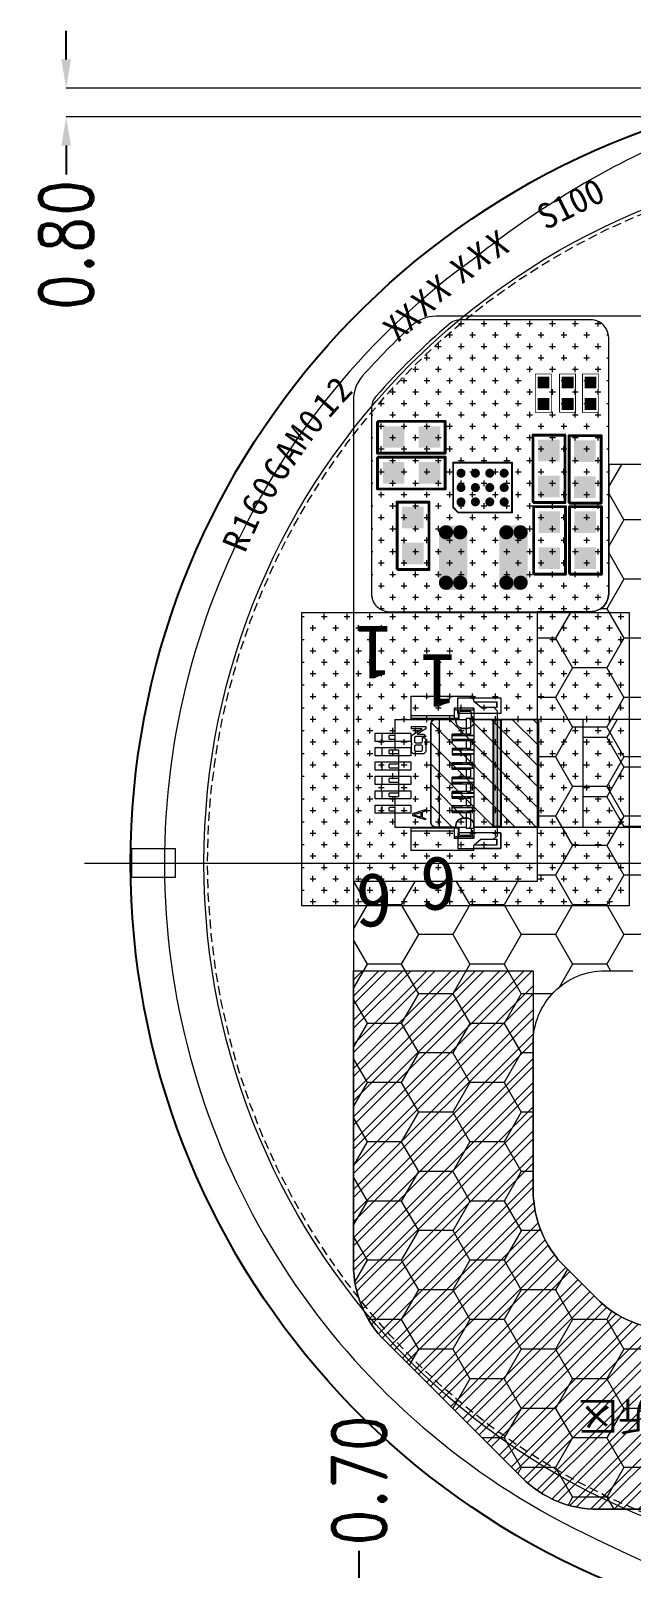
# Model space of a CAD drawing. Header units: millimetres. Extents: x 1134 to 2330, y -9 to 314.
# Drawn here: x 2236.55 to 2253.25, y 196.7 to 239.52 of the extents above; entities that cross this region are included whole.
import ezdxf
from ezdxf.lldxf.tags import DXFTag

# ---------------------------------------------------------------- set-up
doc = ezdxf.new("R2010")
doc.units = ezdxf.units.MM
doc.linetypes.add('HIDDEN', pattern=[0.375, 0.25, -0.125])
doc.layers.get('0').update_dxf_attribs({"lineweight": 5})
doc.layers.get('Defpoints').update_dxf_attribs({"lineweight": 5})
for name, color, linetype in [('COVER LENS', 6, 'Continuous'), ('EMI', 5, 'Continuous'), ('TOPLAYER', 1, 'Continuous'), ('TOPOVERLAY', 2, 'Continuous')]:
    doc.layers.add(name, color=color, linetype=linetype)
for name, color, linetype, lineweight in [('DIM', 3, 'Continuous', 5), ('FPC', 50, 'Continuous', 5), ('ITO', 2, 'Continuous', 5), ('MFPC', 50, 'Continuous', 5), ('TAPE', 90, 'Continuous', 5), ('TFPC', 50, 'Continuous', 5)]:
    doc.layers.add(name, color=color, linetype=linetype, lineweight=lineweight)
doc.styles.add('RD', font='ROMAND.shx', dxfattribs={"width": 0.8})
doc.styles.get("Standard").update_dxf_attribs({"font": 'txt', "bigfont": 'gbcbig.shx'})
doc.styles.add('汉字', font='')
doc.styles.get('汉字').set_extended_font_data('SimSun')
tags = doc.linetypes.add('CENTER', pattern=[0.6, 0.375, -0.075, 0.075, -0.075]).pattern_tags.tags
tags[10:11] = [DXFTag(74, 4), DXFTag(75, 0), DXFTag(340, '0'), DXFTag(46, 1.0), DXFTag(50, 0.0), DXFTag(44, 0.0), DXFTag(45, 0.0)]
tags[8:9] = [DXFTag(74, 4), DXFTag(75, 0), DXFTag(340, '0'), DXFTag(46, 1.0), DXFTag(50, 0.0), DXFTag(44, 0.0), DXFTag(45, 0.0)]
tags[6:7] = [DXFTag(74, 4), DXFTag(75, 0), DXFTag(340, '0'), DXFTag(46, 1.0), DXFTag(50, 0.0), DXFTag(44, 0.0), DXFTag(45, 0.0)]
tags[4:5] = [DXFTag(74, 4), DXFTag(75, 0), DXFTag(340, '0'), DXFTag(46, 1.0), DXFTag(50, 0.0), DXFTag(44, 0.0), DXFTag(45, 0.0)]
doc.dimstyles.new('DIM', dxfattribs={"dimtxt": 1.5, "dimasz": 0.8, "dimexe": 0, "dimexo": 0.5, "dimgap": 0.11, "dimtad": 0, "dimzin": 1, "dimdsep": 46, "dimtxsty": 'RD', "dimcen": 0, "dimclrd": 256, "dimclre": 256, "dimclrt": 256, "dimadec": 0, "dimazin": 0, "dimtm": 1e-09, "dimtfac": 1, "dimtofl": 0, "dimtmove": 0, "dimatfit": 3, "dimfxl": 1, "dimlwe": -1, "dimarcsym": 0})

# ---------------------------------------------------------------- blocks, each defined once
blk = doc.blocks.new('R154GSM-001-PNL-V01-C')
at = {"layer": 'ITO', "lineweight": 5}
blk.add_lwpolyline([(457.738, 245.832, 0.061335), (462.951, 242.644, 0.106989), (466.259, 241.928), (473.397, 241.928, 0.106989), (476.706, 242.644, 0.061335), (481.919, 245.832, 0.568636), (478.891, 281.385, 0.02781), (474.722, 283.18, 0.063513), (472.665, 283.468), (466.992, 283.468, 0.063513), (464.934, 283.18, 0.02781), (460.765, 281.385, 0.568636)], format="xyb", close=True, dxfattribs=at)
at = {"layer": 'ITO', "color": 1, "linetype": 'CENTER', "lineweight": 0, "ltscale": 3}
blk.add_lwpolyline([(492.815, 262.708), (446.841, 262.708)], dxfattribs=at)
at = {"layer": 'ITO', "color": 1, "linetype": 'HIDDEN', "lineweight": 5}
blk.add_circle((469.828, 262.708), 19.56, dxfattribs=at)
blk = doc.blocks.new('R197NRK-001-POL-V01-C')
at = {"layer": 'DIM', "lineweight": 5}
blk.add_blockref('R154GSM-001-PNL-V01-C', (376.605, -0.917), dxfattribs=at)
blk = doc.blocks.new('R160GAM-012-S100-CVL-V02-C')
at = {"color": 7, "lineweight": 5}
blk.add_lwpolyline([(1934.887, 238.795), (1936.087, 238.795), (1936.087, 237.995), (1934.887, 237.995)], close=True, dxfattribs=at)
at = {"layer": 'COVER LENS'}
blk.add_lwpolyline([(1954.049, 216.839, -0.890724), (1954.049, 259.95), (1959.049, 259.95, -0.890724), (1959.049, 216.839)], format="xyb", close=True, dxfattribs=at)
at = {"layer": 'COVER LENS', "color": 1, "lineweight": 5}
blk.add_circle((1956.549, 238.395), 19.66, dxfattribs=at)
at = {"color": 7, "char_height": 0.70607, "attachment_point": 1}
for s, insert, width, rotation in [('{\\fSimSun|b0|i0|c134|p2;S100   V2}', (1946.074, 256.644), 6.61807, 26.4497), ('{\\fSimSun|b0|i0|c134|p2;X}', (1944.152, 255.505), 1.31276, 29.6053), ('{\\fSimSun|b0|i0|c134|p2;X}', (1944.668, 255.824), 1.31276, 29.6053), ('{\\fSimSun|b0|i0|c134|p2;X}', (1943.674, 255.102), 1.31276, 31.9737), ('{\\fSimSun|b0|i0|c134|p2;X}', (1943.023, 254.559), 1.31276, 34.3421), ('{\\fSimSun|b0|i0|c134|p2;X}', (1942.585, 254.137), 1.31276, 36.7105), ('{\\fSimSun|b0|i0|c134|p2;X}', (1942.166, 253.725), 1.31276, 39.0789), ('{\\fSimSun|b0|i0|c134|p2;X}', (1941.802, 253.384), 1.31276, 43.8158), ('{\\fSimSun|b0|i0|c134|p2;2}', (1940.228, 251.668), 1.31276, 46.1842), ('{\\fSimSun|b0|i0|c134|p2;1}', (1939.843, 251.225), 1.31276, 48.5526), ('{\\fSimSun|b0|i0|c134|p2;0}', (1939.435, 250.729), 1.31276, 51.4211), ('{\\fSimSun|b0|i0|c134|p2;M}', (1939.105, 250.273), 1.31276, 53.7895), ('{\\fSimSun|b0|i0|c134|p2;G}', (1938.483, 249.339), 1.31276, 58.5263), ('{\\fSimSun|b0|i0|c134|p2;A}', (1938.804, 249.825), 1.31276, 56.1579), ('{\\fSimSun|b0|i0|c134|p2;0}', (1938.158, 248.81), 1.31276, 60.8947), ('{\\fSimSun|b0|i0|c134|p2;6}', (1937.879, 248.305), 1.31276, 63.2632), ('{\\fSimSun|b0|i0|c134|p2;1}', (1937.616, 247.794), 1.31276, 65.6316), ('{\\fSimSun|b0|i0|c134|p2;R}', (1937.377, 247.272), 1.31276, 68)]:
    blk.add_mtext(s, dxfattribs=dict(at, insert=insert, width=width, rotation=rotation))
blk = doc.blocks.new('*D242')
at = {"layer": 'Defpoints', "color": 0, "lineweight": 5, "transparency": 16777216}
for p in [(2245.681, 195.579), (2259.403, 195.579), (2259.403, 194.879)]:
    blk.add_point(p, dxfattribs=at)
at = {"layer": 'DIM', "lineweight": -2, "transparency": 16777216}
for p, q in [((2245.681, 196.379), (2245.681, 197.179)), ((2245.681, 194.079), (2245.681, 193.279))]:
    blk.add_line(p, q, dxfattribs=at)
at = {"layer": 'DIM', "transparency": 16777216}
for p, q in [((2258.903, 195.579), (2245.681, 195.579)), ((2258.903, 194.879), (2245.681, 194.879))]:
    blk.add_line(p, q, dxfattribs=at)
at = {"layer": 'DIM', "lineweight": 5, "transparency": 16777216}
for points in [[(2245.547, 196.379), (2245.814, 196.379), (2245.681, 195.579)], [(2245.547, 194.079), (2245.814, 194.079), (2245.681, 194.879)]]:
    blk.add_solid(points, dxfattribs=at)
at = {"layer": 'DIM', "lineweight": 5, "transparency": 16777216, "insert": (2245.681, 199.146), "char_height": 1.5, "attachment_point": 5, "rotation": 90, "style": 'RD'}
blk.add_mtext('0.70', dxfattribs=at)
blk = doc.blocks.new('*D243')
at = {"layer": 'Defpoints', "color": 0, "lineweight": 5, "transparency": 16777216}
for p in [(2257.8, 237.919), (2237.531, 237.119), (2257.8, 237.119)]:
    blk.add_point(p, dxfattribs=at)
at = {"layer": 'DIM', "lineweight": -2, "transparency": 16777216}
for p, q in [((2237.531, 238.719), (2237.531, 239.519)), ((2237.531, 236.319), (2237.531, 235.519))]:
    blk.add_line(p, q, dxfattribs=at)
at = {"layer": 'DIM', "transparency": 16777216}
for p, q in [((2257.3, 237.919), (2237.531, 237.919)), ((2257.3, 237.119), (2237.531, 237.119))]:
    blk.add_line(p, q, dxfattribs=at)
at = {"layer": 'DIM', "lineweight": 5, "transparency": 16777216}
for points in [[(2237.398, 238.719), (2237.665, 238.719), (2237.531, 237.919)], [(2237.398, 236.319), (2237.665, 236.319), (2237.531, 237.119)]]:
    blk.add_solid(points, dxfattribs=at)
at = {"layer": 'DIM', "lineweight": 5, "transparency": 16777216, "insert": (2237.531, 233.552), "char_height": 1.5, "attachment_point": 5, "rotation": 90, "style": 'RD'}
blk.add_mtext('0.80', dxfattribs=at)
blk = doc.blocks.new('A$C45091238')
at = {"color": 4}
for points in [[(0.44, -1.2), (0, -1.2), (0, 0), (0.44, 0)], [(3.76, -1.2), (4.2, -1.2), (4.2, 0), (3.76, 0)], [(1.215, -3.5), (0.985, -3.5), (0.985, -2.5), (1.215, -2.5)], [(1.615, -3.5), (1.385, -3.5), (1.385, -2.5), (1.615, -2.5)], [(2.015, -3.5), (1.785, -3.5), (1.785, -2.5), (2.015, -2.5)], [(2.415, -3.5), (2.185, -3.5), (2.185, -2.5), (2.415, -2.5)], [(2.815, -3.5), (2.585, -3.5), (2.585, -2.5), (2.815, -2.5)], [(3.215, -3.5), (2.985, -3.5), (2.985, -2.5), (3.215, -2.5)]]:
    blk.add_lwpolyline(points, close=True, dxfattribs=at)
blk = doc.blocks.new('A$C0124305E')
at = {"layer": 'FPC', "color": 32}
for p, q in [((-2.1, -0.65), (-2.1, 0.1)), ((-2.1, 0.1), (-1.66, 0.1)), ((-1.99, -0.626), (-1.99, 0)), ((-1.84, 0), (-1.99, 0)), ((-1.84, -0.1), (-1.74, 0)), ((-1.84, -0.45), (-1.84, 0)), ((-1.74, 0), (1.74, 0)), ((-1.66, 0.1), (-1.66, 0)), ((1.66, 0), (1.66, 0.1)), ((1.66, 0.1), (2.1, 0.1)), ((1.74, 0), (1.84, -0.1)), ((1.99, 0), (1.84, 0)), ((1.84, -0.45), (1.84, 0)), ((1.99, -0.626), (1.99, 0)), ((2.1, 0.1), (2.1, -0.65)), ((-1.84, -0.01), (-1.99, -0.01)), ((1.99, -0.01), (1.84, -0.01)), ((-2.15, -2.4), (-2.15, -0.65)), ((-2.01, -0.65), (-2.15, -0.65)), ((-2.01, -0.65), (-1.84, -0.45)), ((-1.81, -0.65), (-1.81, -1.2)), ((-1.76, -0.68), (-1.81, -0.65)), ((-1.81, -0.65), (1.81, -0.65)), ((-1.76, -0.68), (-1.76, -1.162)), ((-1.722, -0.74), (-1.76, -0.74)), ((-1.73, -1.017), (-1.73, -0.767)), ((-1.53, -0.717), (-1.68, -0.717)), ((-1.53, -0.861), (-1.53, -0.65)), ((-1.5, -0.759), (-1.53, -0.759)), ((-1.5, -0.753), (-1.487, -0.74)), ((-1.5, -0.759), (-1.5, -0.753)), ((-1.487, -0.74), (-1.09, -0.74)), ((-1.09, -0.74), (-1.09, -0.82)), ((-1.05, -0.82), (-1.09, -0.82)), ((-1.09, -0.835), (-1.09, -1.25)), ((-1.06, -0.82), (-1.06, -0.65)), ((-1.05, -1.25), (-1.05, -0.65)), ((-0.95, -1.25), (-0.95, -0.65)), ((-0.91, -0.82), (-0.95, -0.82)), ((-0.94, -0.82), (-0.94, -0.65)), ((-0.91, -0.82), (-0.91, -0.74)), ((-0.91, -0.74), (-0.69, -0.74)), ((-0.91, -1.25), (-0.91, -0.835)), ((-0.69, -0.74), (-0.69, -0.82)), ((-0.65, -0.82), (-0.69, -0.82)), ((-0.69, -0.835), (-0.69, -1.25)), ((-0.66, -0.82), (-0.66, -0.65)), ((-0.65, -1.25), (-0.65, -0.65)), ((-0.55, -1.25), (-0.55, -0.65)), ((-0.55, -0.82), (-0.51, -0.82)), ((-0.54, -0.82), (-0.54, -0.65)), ((-0.51, -0.82), (-0.51, -0.74)), ((-0.51, -0.74), (-0.29, -0.74)), ((-0.51, -1.25), (-0.51, -0.835)), ((-0.29, -0.74), (-0.29, -0.82)), ((-0.25, -0.82), (-0.29, -0.82)), ((-0.29, -0.835), (-0.29, -1.25)), ((-0.26, -0.82), (-0.26, -0.65)), ((-0.25, -1.25), (-0.25, -0.65)), ((-0.15, -1.25), (-0.15, -0.65)), ((-0.15, -0.82), (-0.11, -0.82)), ((-0.14, -0.82), (-0.14, -0.65)), ((-0.11, -0.82), (-0.11, -0.74)), ((-0.11, -0.74), (0.11, -0.74)), ((-0.11, -1.25), (-0.11, -0.835)), ((0.11, -0.74), (0.11, -0.82)), ((0.15, -0.82), (0.11, -0.82)), ((0.11, -0.835), (0.11, -1.25)), ((0.14, -0.82), (0.14, -0.65)), ((0.15, -1.25), (0.15, -0.65)), ((0.25, -1.25), (0.25, -0.65)), ((0.25, -0.82), (0.29, -0.82)), ((0.26, -0.82), (0.26, -0.65)), ((0.29, -0.82), (0.29, -0.74)), ((0.29, -0.74), (0.51, -0.74)), ((0.29, -1.25), (0.29, -0.835)), ((0.51, -0.74), (0.51, -0.82)), ((0.55, -0.82), (0.51, -0.82)), ((0.51, -0.835), (0.51, -1.25)), ((0.54, -0.82), (0.54, -0.65)), ((0.55, -1.25), (0.55, -0.65)), ((0.65, -1.25), (0.65, -0.65)), ((0.65, -0.82), (0.69, -0.82)), ((0.66, -0.82), (0.66, -0.65)), ((0.69, -0.82), (0.69, -0.74)), ((0.69, -0.74), (0.91, -0.74)), ((0.69, -1.25), (0.69, -0.835)), ((0.91, -0.74), (0.91, -0.82)), ((0.95, -0.82), (0.91, -0.82)), ((0.91, -0.835), (0.91, -1.25)), ((0.94, -0.82), (0.94, -0.65)), ((0.95, -1.25), (0.95, -0.65)), ((1.05, -1.25), (1.05, -0.65)), ((1.09, -0.82), (1.05, -0.82)), ((1.06, -0.82), (1.06, -0.65)), ((1.09, -0.74), (1.487, -0.74)), ((1.09, -0.82), (1.09, -0.74)), ((1.09, -1.25), (1.09, -0.835)), ((1.487, -0.74), (1.5, -0.753)), ((1.5, -0.753), (1.5, -0.759)), ((1.53, -0.759), (1.5, -0.759)), ((1.53, -0.861), (1.53, -0.65)), ((1.68, -0.717), (1.53, -0.717)), ((1.722, -0.74), (1.76, -0.74)), ((1.73, -0.767), (1.73, -1.017)), ((1.76, -0.68), (1.81, -0.65)), ((1.76, -1.162), (1.76, -0.68)), ((1.81, -1.2), (1.81, -0.65)), ((1.84, -0.45), (2.01, -0.65)), ((2.15, -0.65), (2.01, -0.65)), ((2.15, -0.65), (2.15, -2.4)), ((-1.76, -1.162), (-1.81, -1.2)), ((-1.81, -1.2), (-1.6, -1.2)), ((-1.76, -1.087), (-1.53, -1.087)), ((-1.68, -1.067), (-1.5, -1.067)), ((-1.53, -1.182), (-1.6, -1.2)), ((-1.6, -1.2), (-1.6, -2.4)), ((-1.53, -0.861), (-1.09, -0.861)), ((-1.53, -2.4), (-1.53, -1.067)), ((-1.5, -1.22), (-1.53, -1.22)), ((-1.5, -2.85), (-1.5, -0.869)), ((-1.05, -0.967), (-1.09, -1.007)), ((-1.06, -1.22), (-1.09, -1.22)), ((-0.91, -1.25), (-1.09, -1.25)), ((-1.06, -1.25), (-1.06, -0.977)), ((-0.95, -0.967), (-0.91, -1.007)), ((-0.94, -1.25), (-0.94, -0.977)), ((-0.91, -1.22), (-0.94, -1.22)), ((-0.91, -0.861), (-0.69, -0.861)), ((-0.65, -0.967), (-0.69, -1.007)), ((-0.66, -1.22), (-0.69, -1.22)), ((-0.69, -1.25), (-0.51, -1.25)), ((-0.66, -1.25), (-0.66, -0.977)), ((-0.55, -0.967), (-0.51, -1.007)), ((-0.54, -1.25), (-0.54, -0.977)), ((-0.51, -1.22), (-0.54, -1.22)), ((-0.51, -0.861), (-0.29, -0.861)), ((-0.25, -0.967), (-0.29, -1.007)), ((-0.26, -1.22), (-0.29, -1.22)), ((-0.11, -1.25), (-0.29, -1.25)), ((-0.26, -1.25), (-0.26, -0.977)), ((-0.15, -0.967), (-0.11, -1.007)), ((-0.14, -1.25), (-0.14, -0.977)), ((-0.11, -1.22), (-0.14, -1.22)), ((-0.11, -0.861), (0.11, -0.861)), ((0.15, -0.967), (0.11, -1.007)), ((0.14, -1.22), (0.11, -1.22)), ((0.29, -1.25), (0.11, -1.25)), ((0.14, -1.25), (0.14, -0.977)), ((0.25, -0.967), (0.29, -1.007)), ((0.26, -1.25), (0.26, -0.977)), ((0.29, -1.22), (0.26, -1.22)), ((0.29, -0.861), (0.51, -0.861)), ((0.55, -0.967), (0.51, -1.007)), ((0.54, -1.22), (0.51, -1.22)), ((0.69, -1.25), (0.51, -1.25)), ((0.54, -1.25), (0.54, -0.977)), ((0.65, -0.967), (0.69, -1.007)), ((0.66, -1.25), (0.66, -0.977)), ((0.69, -1.22), (0.66, -1.22)), ((0.69, -0.861), (0.91, -0.861)), ((0.95, -0.967), (0.91, -1.007)), ((0.94, -1.22), (0.91, -1.22)), ((1.09, -1.25), (0.91, -1.25)), ((0.94, -1.25), (0.94, -0.977)), ((1.05, -0.967), (1.09, -1.007)), ((1.06, -1.25), (1.06, -0.977)), ((1.09, -1.22), (1.06, -1.22)), ((1.09, -0.861), (1.53, -0.861)), ((1.5, -2.85), (1.5, -0.869)), ((1.5, -1.067), (1.68, -1.067)), ((1.53, -1.22), (1.5, -1.22)), ((1.53, -1.067), (1.53, -2.4)), ((1.53, -1.087), (1.76, -1.087)), ((1.6, -1.2), (1.53, -1.182)), ((1.6, -1.2), (1.81, -1.2)), ((1.6, -2.4), (1.6, -1.2)), ((1.81, -1.2), (1.76, -1.162)), ((-1.5, -1.62), (-1.53, -1.62)), ((1.5, -1.609), (-1.5, -1.609)), ((1.5, -1.62), (1.53, -1.62)), ((-1.53, -1.87), (-1.5, -1.87)), ((-1.53, -2), (-1.5, -2)), ((-1.3, -2.382), (-1.3, -1.99)), ((-1.3, -1.99), (-1.238, -1.99)), ((-1.238, -1.99), (-1.087, -2.225)), ((-1.238, -2.091), (-1.238, -2.382)), ((-1.087, -2.331), (-1.238, -2.091)), ((-1.087, -2.046), (-1.037, -1.99)), ((-1.087, -2.225), (-1.087, -2.046)), ((-1.037, -1.99), (-1.02, -1.99)), ((-1.02, -1.99), (-1.02, -2.264)), ((-0.992, -2.035), (-0.936, -1.99)), ((-0.992, -2.08), (-0.992, -2.035)), ((-0.88, -2.08), (-0.992, -2.08)), ((-0.936, -1.99), (-0.835, -1.99)), ((-0.852, -2.108), (-0.88, -2.08)), ((-0.852, -2.264), (-0.852, -2.108)), ((-0.835, -1.99), (-0.819, -2.013)), ((-0.819, -2.013), (-0.796, -1.99)), ((-0.796, -1.99), (-0.601, -1.99)), ((-0.752, -2.08), (-0.78, -2.108)), ((-0.78, -2.108), (-0.78, -2.264)), ((-0.645, -2.08), (-0.752, -2.08)), ((-0.612, -2.108), (-0.645, -2.08)), ((-0.612, -2.264), (-0.612, -2.108)), ((-0.601, -1.99), (-0.545, -2.046)), ((-0.545, -2.046), (-0.545, -2.331)), ((1.008, -2), (1.052, -2)), ((1.125, -2.35), (1.008, -2)), ((1.052, -2), (1.081, -2.089)), ((1.081, -2.089), (1.227, -2.089)), ((1.22, -2.119), (1.089, -2.119)), ((1.089, -2.119), (1.154, -2.32)), ((1.154, -2.32), (1.22, -2.119)), ((1.3, -2), (1.183, -2.35)), ((1.227, -2.089), (1.256, -2)), ((1.256, -2), (1.3, -2)), ((1.5, -1.87), (1.53, -1.87)), ((1.5, -2), (1.53, -2)), ((-2.15, -2.4), (-1.5, -2.4)), ((-1.5, -2.25), (-1.53, -2.25)), ((-1.238, -2.382), (-1.3, -2.382)), ((-1.037, -2.387), (-1.087, -2.331)), ((-0.835, -2.387), (-1.037, -2.387)), ((-1.02, -2.264), (-0.992, -2.298)), ((-0.992, -2.298), (-0.88, -2.298)), ((-0.88, -2.298), (-0.852, -2.264)), ((-0.819, -2.365), (-0.835, -2.387)), ((-0.796, -2.387), (-0.819, -2.365)), ((-0.601, -2.387), (-0.796, -2.387)), ((-0.78, -2.264), (-0.752, -2.298)), ((-0.752, -2.298), (-0.645, -2.298)), ((-0.645, -2.298), (-0.612, -2.264)), ((-0.545, -2.331), (-0.601, -2.387)), ((1.183, -2.35), (1.125, -2.35)), ((1.53, -2.25), (1.5, -2.25)), ((1.5, -2.4), (2.15, -2.4)), ((-1.5, -2.85), (-0.65, -2.85)), ((-1.115, -3.2), (-1.115, -2.85)), ((-1.05, -2.85), (-1.05, -3.009)), ((-0.95, -3.009), (-0.95, -2.85)), ((-0.885, -2.85), (-0.885, -3.2)), ((-0.715, -3.2), (-0.715, -2.85)), ((-0.65, -2.75), (0.65, -2.75)), ((-0.65, -3.009), (-0.65, -2.75)), ((-0.55, -3.009), (-0.55, -2.75)), ((-0.485, -2.75), (-0.485, -3.2)), ((-0.315, -3.2), (-0.315, -2.75)), ((-0.25, -2.75), (-0.25, -3.009)), ((-0.15, -3.009), (-0.15, -2.75)), ((-0.085, -2.75), (-0.085, -3.2)), ((0.085, -3.2), (0.085, -2.75)), ((0.15, -2.75), (0.15, -3.009)), ((0.25, -3.009), (0.25, -2.75)), ((0.315, -2.75), (0.315, -3.2)), ((0.485, -3.2), (0.485, -2.75)), ((0.55, -2.75), (0.55, -3.009)), ((0.65, -3.009), (0.65, -2.75)), ((0.65, -2.85), (1.5, -2.85)), ((0.715, -2.85), (0.715, -3.2)), ((0.885, -3.2), (0.885, -2.85)), ((0.95, -2.85), (0.95, -3.009)), ((1.05, -3.009), (1.05, -2.85)), ((1.115, -2.85), (1.115, -3.2)), ((-0.885, -3.2), (-1.115, -3.2)), ((-0.95, -3.009), (-1.05, -3.009)), ((-0.485, -3.2), (-0.715, -3.2)), ((-0.55, -3.009), (-0.65, -3.009)), ((-0.085, -3.2), (-0.315, -3.2)), ((-0.15, -3.009), (-0.25, -3.009)), ((0.315, -3.2), (0.085, -3.2)), ((0.25, -3.009), (0.15, -3.009)), ((0.715, -3.2), (0.485, -3.2)), ((0.65, -3.009), (0.55, -3.009)), ((1.115, -3.2), (0.885, -3.2)), ((1.05, -3.009), (0.95, -3.009))]:
    blk.add_line(p, q, dxfattribs=at)
for centre, start, end in [((-1.68, -0.767), 90, 180), ((1.68, -0.767), 0, 90), ((-1.68, -1.017), 180, 270), ((1.68, -1.017), 270, 0)]:
    blk.add_arc(centre, 0.05, start, end, dxfattribs=at)
for points, knots in [([(-1.067, -0.82), (-1.069, -0.821), (-1.072, -0.824), (-1.077, -0.828), (-1.083, -0.832), (-1.088, -0.834), (-1.09, -0.835)], [0, 0, 0, 0, 0.218515, 0.461257, 0.723221, 1, 1, 1, 1]), ([(-0.91, -0.835), (-0.912, -0.834), (-0.917, -0.832), (-0.923, -0.828), (-0.928, -0.824), (-0.931, -0.821), (-0.933, -0.82)], [0, 0, 0, 0, 0.276781, 0.538746, 0.781486, 1, 1, 1, 1]), ([(-0.667, -0.82), (-0.669, -0.821), (-0.672, -0.824), (-0.677, -0.828), (-0.683, -0.832), (-0.688, -0.834), (-0.69, -0.835)], [0, 0, 0, 0, 0.218515, 0.461257, 0.723221, 1, 1, 1, 1]), ([(-0.533, -0.82), (-0.531, -0.821), (-0.528, -0.824), (-0.523, -0.828), (-0.517, -0.832), (-0.512, -0.834), (-0.51, -0.835)], [0, 0, 0, 0, 0.218518, 0.461242, 0.723201, 1, 1, 1, 1]), ([(-0.267, -0.82), (-0.269, -0.821), (-0.272, -0.824), (-0.277, -0.828), (-0.283, -0.832), (-0.288, -0.834), (-0.29, -0.835)], [0, 0, 0, 0, 0.218515, 0.461257, 0.723221, 1, 1, 1, 1]), ([(-0.133, -0.82), (-0.131, -0.821), (-0.128, -0.824), (-0.123, -0.828), (-0.117, -0.832), (-0.112, -0.834), (-0.11, -0.835)], [0, 0, 0, 0, 0.218518, 0.461242, 0.723201, 1, 1, 1, 1]), ([(0.133, -0.82), (0.131, -0.821), (0.128, -0.824), (0.123, -0.828), (0.117, -0.832), (0.112, -0.834), (0.11, -0.835)], [0, 0, 0, 0, 0.218515, 0.461257, 0.723221, 1, 1, 1, 1]), ([(0.267, -0.82), (0.269, -0.821), (0.272, -0.824), (0.277, -0.828), (0.283, -0.832), (0.288, -0.834), (0.29, -0.835)], [0, 0, 0, 0, 0.218518, 0.461242, 0.723201, 1, 1, 1, 1]), ([(0.533, -0.82), (0.531, -0.821), (0.528, -0.824), (0.523, -0.828), (0.517, -0.832), (0.512, -0.834), (0.51, -0.835)], [0, 0, 0, 0, 0.218515, 0.461257, 0.723221, 1, 1, 1, 1]), ([(0.667, -0.82), (0.669, -0.821), (0.672, -0.824), (0.677, -0.828), (0.683, -0.832), (0.688, -0.834), (0.69, -0.835)], [0, 0, 0, 0, 0.218518, 0.461242, 0.723201, 1, 1, 1, 1]), ([(0.933, -0.82), (0.931, -0.821), (0.928, -0.824), (0.923, -0.828), (0.917, -0.832), (0.912, -0.834), (0.91, -0.835)], [0, 0, 0, 0, 0.218515, 0.461257, 0.723221, 1, 1, 1, 1]), ([(1.09, -0.835), (1.088, -0.834), (1.083, -0.832), (1.077, -0.828), (1.072, -0.824), (1.069, -0.821), (1.067, -0.82)], [0, 0, 0, 0, 0.276781, 0.538746, 0.781486, 1, 1, 1, 1])]:
    blk.add_open_spline(points, degree=3, knots=knots, dxfattribs=at)
at = {"layer": 'FPC', "color": 0}
blk.add_blockref('A$C45091238', (-2.1, 0.1), dxfattribs=at)

msp = doc.modelspace()

# ---------------------------------------------------------------- hatches: boundary and pattern name
h = msp.add_hatch()
h.set_pattern_fill('ANSI31', color=4, scale=0.13, angle=1530, style=0)
h.set_pattern_definition([(135, (4222.41213, 561.7228), (-0.29185832, -0.29185832), [])])
edge = h.paths.add_edge_path()
edge.add_line((2250.675, 220.339), (2250.675, 217.339))
edge.add_line((2250.675, 217.339), (2248.875, 217.339))
edge.add_line((2248.875, 217.339), (2248.875, 217.389))
edge.add_arc((2248.675, 217.389), 0.2, 360, 450)
edge.add_line((2248.675, 217.589), (2248.575, 217.589))
edge.add_arc((2248.575, 217.389), 0.2, 90, 180)
edge.add_line((2248.375, 217.389), (2248.375, 217.339))
edge.add_line((2248.375, 217.339), (2247.825, 217.339))
edge.add_arc((2247.825, 217.489), 0.15, 180, 270, ccw=False)
edge.add_line((2247.675, 217.489), (2247.675, 220.189))
edge.add_arc((2247.825, 220.189), 0.15, 90, 180, ccw=False)
edge.add_line((2247.825, 220.339), (2248.375, 220.339))
edge.add_line((2248.375, 220.339), (2248.375, 220.289))
edge.add_arc((2248.575, 220.289), 0.2, 180, 270)
edge.add_line((2248.575, 220.089), (2248.675, 220.089))
edge.add_arc((2248.675, 220.289), 0.2, 270, 360)
edge.add_line((2248.875, 220.289), (2248.875, 220.339))
edge.add_line((2248.875, 220.339), (2250.675, 220.339))
at = {"lineweight": -3}
msp.add_hatch(color=7, dxfattribs=at).paths.add_polyline_path([(2249.625, 217.343), (2249.425, 217.343), (2249.425, 220.339), (2249.625, 220.339)])
at = {"lineweight": 5}
h = msp.add_hatch(dxfattribs=at)
h.set_pattern_fill('ANSI32', color=251, scale=0.05, angle=720)
h.set_pattern_definition([(45, (3775.61753, 475.83756), (-0.3367596, 0.3367596), []), (45, (3775.84204, 475.83756), (-0.3367596, 0.3367596), [])])
edge = h.paths.add_edge_path()
edge.add_arc((2255.427, 206.339), 3, 270, 315)
edge.add_line((2257.549, 204.217), (2259.277, 205.946))
edge.add_arc((2257.156, 208.068), 3, 315, 360)
edge.add_line((2260.156, 208.068), (2260.156, 209.335))
edge.add_arc((2263.156, 209.335), 3, 90, 180, ccw=False)
edge.add_line((2263.156, 212.335), (2269.406, 212.335))
edge.add_line((2269.406, 212.335), (2269.406, 207.335))
edge.add_line((2269.406, 207.335), (2266.156, 207.335))
edge.add_arc((2266.156, 205.335), 2, 90, 180)
edge.add_line((2264.156, 205.335), (2264.156, 204.997))
edge.add_arc((2261.156, 204.997), 3, -45, 0, ccw=False)
edge.add_line((2263.277, 202.875), (2259.62, 199.217))
edge.add_arc((2257.498, 201.339), 3, 270, 315, ccw=False)
edge.add_line((2257.498, 198.339), (2252.335, 198.339))
edge.add_arc((2252.335, 201.339), 3, 225, 270, ccw=False)
edge.add_line((2250.214, 199.217), (2246.404, 203.027))
edge.add_arc((2248.525, 205.149), 3, 180, 225, ccw=False)
edge.add_line((2245.525, 205.149), (2245.525, 213.339))
edge.add_line((2245.525, 213.339), (2250.525, 213.339))
edge.add_line((2250.525, 213.339), (2250.525, 207.22))
edge.add_arc((2253.525, 207.22), 3, 180, 225)
edge.add_line((2251.404, 205.098), (2252.285, 204.217))
edge.add_arc((2254.406, 206.339), 3, 225, 270)
edge.add_line((2254.406, 203.339), (2255.427, 203.339))
at = {"layer": 'EMI', "lineweight": 5}
h = msp.add_hatch(dxfattribs=at)
h.set_pattern_fill('HONEY', color=5, scale=0.3, angle=180)
h.set_pattern_definition([(180, (3775.6175, 475.8376), (-1.42875, -0.824889), [0.9525, -1.905]), (300, (3775.6175, 475.8376), (1.42874983, -0.8248893), [0.9525, -1.905]), (240, (3775.6175, 475.8376), (-1.7e-07, -1.6497783), [-1.905, 0.9525])])
h.paths.add_polyline_path([(2263.156, 212.335, 0.414214), (2260.156, 209.335), (2260.156, 208.068, -0.198912), (2259.277, 205.946), (2257.549, 204.217, -0.198912), (2255.427, 203.339), (2254.406, 203.339, -0.198912), (2252.285, 204.217), (2251.404, 205.098, -0.198912), (2250.525, 207.22), (2250.525, 211.339, -0.414214), (2252.525, 213.339), (2253.298, 213.339, 0.414214), (2254.298, 214.339), (2254.298, 218.44, -0.414214), (2255.298, 219.44), (2258.627, 219.44), (2258.627, 222.734), (2267.859, 222.734), (2267.859, 219.44), (2279.997, 219.44, 0.478044), (2280.974, 220.652, 0.090797), (2278.152, 227.44), (2277.025, 227.44), (2277.025, 223.839, -0.414214), (2276.525, 223.339), (2270.825, 223.339, -0.414214), (2270.325, 223.839), (2270.325, 227.44), (2252.625, 227.44), (2252.625, 223.839, -0.414214), (2252.125, 223.339), (2250.636, 223.339), (2250.636, 215.827), (2245.525, 215.827), (2245.525, 205.149, 0.198912), (2246.404, 203.027), (2250.214, 199.217, 0.198912), (2252.335, 198.339), (2257.498, 198.339, 0.198912), (2259.62, 199.217), (2263.277, 202.875, 0.198912), (2264.156, 204.997), (2264.156, 205.335, -0.414214), (2266.156, 207.335), (2269.406, 207.335), (2269.406, 212.335)])
h = msp.add_hatch(dxfattribs=at)
h.set_pattern_fill('HONEY', color=5, scale=0.3, angle=180)
h.set_pattern_definition([(180, (3775.6175, 389.7576), (-1.42875, -0.824889), [0.9525, -1.905]), (300, (3775.6175, 389.7576), (1.42874983, -0.8248893), [0.9525, -1.905]), (240, (3775.6175, 389.7576), (-1.7e-07, -1.6497783), [-1.905, 0.9525])])
h.paths.add_polyline_path([(2258.525, 196.979), (2263.525, 196.979), (2263.525, 197.708, -0.162567), (2263.726, 198.309), (2263.726, 205.708), (2263.525, 205.708, -0.414214), (2261.525, 207.708), (2261.525, 213.339, 0.414214), (2254.525, 220.339), (2251.905, 220.339), (2251.905, 217.339), (2254.525, 217.339, -0.414214), (2258.525, 213.339)])
at = {"layer": 'TAPE', "lineweight": 5}
h = msp.add_hatch(dxfattribs=at)
h.set_pattern_fill('CROSS', color=32, scale=0.05, angle=360)
h.set_pattern_definition([(360, (3775.61753, 475.83756), (0.3175, 0.3175), [0.15875, -0.47625]), (90, (3775.6969, 475.7582), (-0.3175, 0.3175), [0.15875, -0.47625])])
edge = h.paths.add_edge_path()
edge.add_arc((2246.525, 229), 0.5, 138.8724, 180)
edge.add_line((2246.025, 229), (2246.025, 223.839))
edge.add_arc((2246.525, 223.839), 0.5, 180, 270)
edge.add_line((2246.525, 223.339), (2252.125, 223.339))
edge.add_arc((2252.125, 223.839), 0.5, 270, 360)
edge.add_line((2252.625, 223.839), (2252.625, 230.969))
edge.add_arc((2252.125, 230.969), 0.5, 0, 90)
edge.add_line((2252.125, 231.469), (2248.514, 231.469))
edge.add_arc((2248.514, 230.969), 0.5, 90, 130.5358)
edge.add_arc((2261.025, 216.339), 19.75, 130.5358, 138.8724)
h = msp.add_hatch(dxfattribs=at)
h.set_pattern_fill('CROSS', color=32, scale=0.05, angle=360)
h.set_pattern_definition([(0, (581.25087, 0), (0.3175, 0.3175), [0.15875, -0.47625]), (90, (581.33024, -0.07938), (-0.3175, 0.3175), [0.15875, -0.47625])])
h.paths.add_polyline_path([(2244.087, 223.32), (2253.195, 223.32), (2253.195, 215.145), (2244.087, 215.145)])

# ---------------------------------------------------------------- linework, layer by layer
at = {"color": 4}
msp.add_lwpolyline([(2250.675, 220.339), (2250.675, 217.339), (2248.875, 217.339), (2248.875, 217.389, 0.414214), (2248.675, 217.589), (2248.575, 217.589, 0.414214), (2248.375, 217.389), (2248.375, 217.339), (2247.825, 217.339, -0.414214), (2247.675, 217.489), (2247.675, 220.189, -0.414214), (2247.825, 220.339), (2248.375, 220.339), (2248.375, 220.289, 0.414214), (2248.575, 220.089), (2248.675, 220.089, 0.414214), (2248.875, 220.289), (2248.875, 220.339)], format="xyb", close=True, dxfattribs=at)
at = {"color": 7, "lineweight": -3}
msp.add_lwpolyline([(2249.625, 217.343), (2249.425, 217.343), (2249.425, 220.339), (2249.625, 220.339)], close=True, dxfattribs=at)
at = {"color": 251, "lineweight": 5}
msp.add_lwpolyline([(2255.427, 203.339, 0.198912), (2257.549, 204.217), (2259.277, 205.946, 0.198912), (2260.156, 208.068), (2260.156, 209.335, -0.414214), (2263.156, 212.335), (2269.406, 212.335), (2269.406, 207.335), (2266.156, 207.335, 0.414214), (2264.156, 205.335), (2264.156, 204.997, -0.198912), (2263.277, 202.875), (2259.62, 199.217, -0.198912), (2257.498, 198.339), (2252.335, 198.339, -0.198912), (2250.214, 199.217), (2246.404, 203.027, -0.198912), (2245.525, 205.149), (2245.525, 213.339), (2250.525, 213.339), (2250.525, 207.22, 0.198912), (2251.404, 205.098), (2252.285, 204.217, 0.198912), (2254.406, 203.339)], format="xyb", close=True, dxfattribs=at)
at = {"layer": 'EMI', "color": 5, "lineweight": 5}
for points in [[(2270.325, 227.44), (2252.625, 227.44), (2252.625, 223.839, -0.414214), (2252.125, 223.339), (2250.636, 223.339), (2250.636, 215.827), (2245.525, 215.827), (2245.525, 205.149, 0.198912), (2246.404, 203.027), (2250.214, 199.217, 0.198912), (2252.335, 198.339), (2257.498, 198.339, 0.198912)], [(2254.525, 220.339), (2251.905, 220.339), (2251.905, 217.339), (2254.525, 217.339, -0.414214), (2258.525, 213.339), (2258.525, 196.979), (2263.525, 196.979), (2263.525, 197.708, -0.162567), (2263.726, 198.309), (2263.726, 205.708)], [(2254.406, 203.339, -0.198912), (2252.285, 204.217), (2251.404, 205.098, -0.198912), (2250.525, 207.22), (2250.525, 211.339, -0.414214), (2252.525, 213.339), (2253.298, 213.339, 0.414214)]]:
    msp.add_lwpolyline(points, format="xyb", dxfattribs=at)
at = {"layer": 'MFPC', "color": 7, "linetype": 'Continuous'}
for points in [[(2274.226, 231.569), (2247.825, 231.569, 0.189182), (2247.144, 231.302, 0.023931), (2245.778, 229.907, 0.18383), (2245.525, 229.242), (2245.525, 205.149, 0.198912), (2246.404, 203.027), (2250.214, 199.217, 0.198912), (2252.335, 198.339), (2257.498, 198.339, 0.198912)], [(2254.406, 203.339, -0.198912), (2252.285, 204.217), (2251.404, 205.098, -0.198912), (2250.525, 207.22), (2250.525, 211.339, -0.414214), (2252.525, 213.339), (2253.298, 213.339, 0.414214)]]:
    msp.add_lwpolyline(points, format="xyb", dxfattribs=at)
at = {"layer": 'MFPC', "color": 1, "linetype": 'Continuous'}
for points in [[(2274.226, 231.569), (2247.825, 231.569, 0.189182), (2247.144, 231.302, 0.023931), (2245.778, 229.907, 0.18383), (2245.525, 229.242), (2245.525, 205.149, 0.198912), (2246.404, 203.027), (2250.214, 199.217, 0.198912), (2252.335, 198.339), (2257.498, 198.339, 0.198912)], [(2254.406, 203.339, -0.198912), (2252.285, 204.217), (2251.404, 205.098, -0.198912), (2250.525, 207.22), (2250.525, 211.339, -0.414214), (2252.525, 213.339), (2253.298, 213.339, 0.414214)]]:
    msp.add_lwpolyline(points, format="xyb", dxfattribs=at)
at = {"layer": 'TAPE', "color": 32, "lineweight": 5}
msp.add_lwpolyline([(2246.148, 229.329, 0.181404), (2246.025, 229), (2246.025, 223.839, 0.414214), (2246.525, 223.339), (2252.125, 223.339, 0.414214), (2252.625, 223.839), (2252.625, 230.969, 0.414214), (2252.125, 231.469), (2248.514, 231.469, 0.178739), (2248.189, 231.349, 0.036391)], format="xyb", close=True, dxfattribs=at)
msp.add_lwpolyline([(2244.087, 223.32), (2253.195, 223.32), (2253.195, 215.145), (2244.087, 215.145)], close=True, dxfattribs=at)
at = {"layer": 'TFPC', "lineweight": 5}
msp.add_lwpolyline([(2254.525, 220.339), (2248.875, 220.339), (2248.875, 220.289, -0.414214), (2248.675, 220.089), (2248.575, 220.089, -0.414214), (2248.375, 220.289), (2248.375, 220.339), (2247.825, 220.339, 0.414214), (2247.675, 220.189), (2247.675, 217.489, 0.414214), (2247.825, 217.339), (2248.375, 217.339), (2248.375, 217.389, -0.414214), (2248.575, 217.589), (2248.675, 217.589, -0.414214), (2248.875, 217.389), (2248.875, 217.339), (2254.525, 217.339, -0.414214)], format="xyb", dxfattribs=at)
at = {"layer": 'TOPLAYER'}
for points, const_width in [([(2248.517, 227.134, 1), (2248.517, 227.259, 1)], 0.125), ([(2248.917, 227.134, 1), (2248.917, 227.259, 1)], 0.125), ([(2249.317, 227.134, 1), (2249.317, 227.259, 1)], 0.125), ([(2249.717, 227.134, 1), (2249.717, 227.259, 1)], 0.125), ([(2248.517, 226.734, 1), (2248.517, 226.859, 1)], 0.125), ([(2248.917, 226.734, 1), (2248.917, 226.859, 1)], 0.125), ([(2249.317, 226.734, 1), (2249.317, 226.859, 1)], 0.125), ([(2249.717, 226.734, 1), (2249.717, 226.859, 1)], 0.125), ([(2248.517, 226.334, 1), (2248.517, 226.459, 1)], 0.125), ([(2248.917, 226.334, 1), (2248.917, 226.459, 1)], 0.125), ([(2249.317, 226.334, 1), (2249.317, 226.459, 1)], 0.125), ([(2249.717, 226.334, 1), (2249.717, 226.459, 1)], 0.125), ([(2248.198, 225.55, 1), (2248.001, 225.55, 1)], 0.198), ([(2248.593, 225.55, 1), (2248.396, 225.55, 1)], 0.198), ([(2249.878, 225.55, 1), (2249.681, 225.55, 1)], 0.198), ([(2250.273, 225.55, 1), (2250.076, 225.55, 1)], 0.198), ([(2248.198, 224.145, 1), (2248.001, 224.145, 1)], 0.198), ([(2248.593, 224.145, 1), (2248.396, 224.145, 1)], 0.198), ([(2249.878, 224.145, 1), (2249.681, 224.145, 1)], 0.198), ([(2250.273, 224.145, 1), (2250.076, 224.145, 1)], 0.198)]:
    msp.add_lwpolyline(points, format="xyb", close=True, dxfattribs=dict(at, const_width=const_width))
for points in [[(2250.977, 229.887), (2250.647, 229.887), (2250.977, 229.557), (2250.647, 229.557)], [(2251.65, 229.887), (2251.32, 229.887), (2251.65, 229.557), (2251.32, 229.557)], [(2252.285, 229.887), (2251.955, 229.887), (2252.285, 229.557), (2251.955, 229.557)], [(2250.977, 229.287), (2250.647, 229.287), (2250.977, 228.957), (2250.647, 228.957)], [(2251.65, 229.287), (2251.32, 229.287), (2251.65, 228.957), (2251.32, 228.957)], [(2252.285, 229.287), (2251.955, 229.287), (2252.285, 228.957), (2251.955, 228.957)], [(2246.343, 227.906), (2246.943, 227.906), (2246.343, 228.506), (2246.943, 228.506)], [(2247.343, 227.906), (2247.943, 227.906), (2247.343, 228.506), (2247.943, 228.506)], [(2251.258, 227.526), (2251.258, 228.126), (2250.658, 227.526), (2250.658, 228.126)], [(2252.262, 227.508), (2252.262, 228.108), (2251.662, 227.508), (2251.662, 228.108)], [(2246.343, 226.908), (2246.943, 226.908), (2246.343, 227.508), (2246.943, 227.508)], [(2247.343, 226.908), (2247.943, 226.908), (2247.343, 227.508), (2247.943, 227.508)], [(2251.258, 226.526), (2251.258, 227.126), (2250.658, 226.526), (2250.658, 227.126)], [(2252.262, 226.508), (2252.262, 227.108), (2251.662, 226.508), (2251.662, 227.108)], [(2247.475, 225.66), (2247.475, 226.26), (2246.875, 225.66), (2246.875, 226.26)], [(2251.274, 225.532), (2251.274, 226.132), (2250.674, 225.532), (2250.674, 226.132)], [(2252.274, 225.532), (2252.274, 226.132), (2251.674, 225.532), (2251.674, 226.132)], [(2248.494, 225.747), (2248.099, 225.747), (2248.494, 223.947), (2248.099, 223.947)], [(2250.174, 225.747), (2249.779, 225.747), (2250.174, 223.947), (2249.779, 223.947)], [(2247.475, 224.66), (2247.475, 225.26), (2246.875, 224.66), (2246.875, 225.26)], [(2248.692, 225.55), (2247.902, 225.55), (2248.692, 224.145), (2247.902, 224.145)], [(2250.372, 225.55), (2249.582, 225.55), (2250.372, 224.145), (2249.582, 224.145)], [(2251.274, 224.532), (2251.274, 225.132), (2250.674, 224.532), (2250.674, 225.132)], [(2252.274, 224.532), (2252.274, 225.132), (2251.674, 224.532), (2251.674, 225.132)]]:
    msp.add_solid(points, dxfattribs=at)
at = {"layer": 'TOPOVERLAY'}
for points, const_width in [([(2251.029, 229.958), (2250.586, 229.958)], 0.025), ([(2250.586, 229.958), (2250.586, 228.942)], 0.025), ([(2251.029, 229.958), (2251.029, 228.892)], 0.025), ([(2251.702, 229.958), (2251.259, 229.958)], 0.025), ([(2251.259, 229.958), (2251.259, 228.942)], 0.025), ([(2251.702, 229.958), (2251.702, 228.892)], 0.025), ([(2252.337, 229.958), (2251.894, 229.958)], 0.025), ([(2251.894, 229.958), (2251.894, 228.942)], 0.025), ([(2252.337, 229.958), (2252.337, 228.892)], 0.025), ([(2246.221, 228.642), (2246.195, 228.617)], 0.08), ([(2248.075, 228.642), (2246.221, 228.642)], 0.08), ([(2248.075, 228.642), (2248.075, 227.753)], 0.08), ([(2250.586, 228.941), (2250.586, 228.892)], 0.025), ([(2251.029, 228.892), (2250.586, 228.892)], 0.025), ([(2251.259, 228.941), (2251.259, 228.892)], 0.025), ([(2251.702, 228.892), (2251.259, 228.892)], 0.025), ([(2251.894, 228.941), (2251.894, 228.892)], 0.025), ([(2252.337, 228.892), (2251.894, 228.892)], 0.025), ([(2246.195, 228.617), (2246.195, 227.753)], 0.08), ([(2251.41, 228.258), (2250.521, 228.258)], 0.08), ([(2250.521, 228.258), (2250.521, 226.403)], 0.08), ([(2251.41, 228.258), (2251.41, 226.378)], 0.08), ([(2252.414, 228.24), (2251.525, 228.24)], 0.08), ([(2251.525, 228.24), (2251.525, 226.386)], 0.08), ([(2252.414, 228.24), (2252.414, 226.361)], 0.08), ([(2248.075, 227.753), (2246.195, 227.753)], 0.08), ([(2246.195, 227.619), (2246.221, 227.644)], 0.08), ([(2246.195, 226.755), (2246.195, 227.619)], 0.08), ([(2246.221, 227.644), (2248.075, 227.644)], 0.08), ([(2248.075, 226.755), (2248.075, 227.644)], 0.08), ([(2249.937, 227.491), (2248.297, 227.491)], 0.05), ([(2248.297, 227.491), (2248.297, 226.246)], 0.05), ([(2249.937, 227.491), (2249.937, 226.101)], 0.05), ([(2246.195, 226.755), (2248.075, 226.755)], 0.08), ([(2247.627, 226.392), (2246.738, 226.392)], 0.08), ([(2246.738, 226.392), (2246.738, 224.538)], 0.08), ([(2247.627, 226.392), (2247.627, 224.513)], 0.08), ([(2248.438, 226.101), (2248.297, 226.246)], 0.05), ([(2249.937, 226.101), (2248.438, 226.101)], 0.05), ([(2250.546, 226.378), (2250.521, 226.403)], 0.08), ([(2250.537, 226.264), (2251.426, 226.264)], 0.08), ([(2250.537, 224.41), (2250.537, 226.264)], 0.08), ([(2251.41, 226.378), (2250.546, 226.378)], 0.08), ([(2251.426, 224.385), (2251.426, 226.264)], 0.08), ([(2251.55, 226.361), (2251.525, 226.386)], 0.08), ([(2251.538, 226.264), (2252.427, 226.264)], 0.08), ([(2251.538, 224.41), (2251.538, 226.264)], 0.08), ([(2252.414, 226.361), (2251.55, 226.361)], 0.08), ([(2252.427, 224.385), (2252.427, 226.264)], 0.08), ([(2246.763, 224.513), (2246.738, 224.538)], 0.08), ([(2247.627, 224.513), (2246.763, 224.513)], 0.08), ([(2250.537, 224.41), (2250.562, 224.385)], 0.08), ([(2250.562, 224.385), (2251.426, 224.385)], 0.08), ([(2251.538, 224.41), (2251.563, 224.385)], 0.08), ([(2251.563, 224.385), (2252.427, 224.385)], 0.08)]:
    msp.add_lwpolyline(points, dxfattribs=dict(at, const_width=const_width))
for points, const_width in [([(2250.586, 229.952, 1), (2250.586, 229.964, 1)], 0.0125), ([(2250.586, 229.952, 1), (2250.586, 229.964, 1)], 0.0125), ([(2251.029, 229.952, 1), (2251.029, 229.964, 1)], 0.0125), ([(2251.029, 229.952, 1), (2251.029, 229.964, 1)], 0.0125), ([(2251.259, 229.952, 1), (2251.259, 229.964, 1)], 0.0125), ([(2251.259, 229.952, 1), (2251.259, 229.964, 1)], 0.0125), ([(2251.702, 229.952, 1), (2251.702, 229.964, 1)], 0.0125), ([(2251.702, 229.952, 1), (2251.702, 229.964, 1)], 0.0125), ([(2251.894, 229.952, 1), (2251.894, 229.964, 1)], 0.0125), ([(2251.894, 229.952, 1), (2251.894, 229.964, 1)], 0.0125), ([(2252.337, 229.952, 1), (2252.337, 229.964, 1)], 0.0125), ([(2252.337, 229.952, 1), (2252.337, 229.964, 1)], 0.0125), ([(2246.241, 228.642, 1), (2246.201, 228.642, 1)], 0.04), ([(2246.241, 228.642, 1), (2246.201, 228.642, 1)], 0.04), ([(2248.095, 228.642, 1), (2248.055, 228.642, 1)], 0.04), ([(2248.095, 228.642, 1), (2248.055, 228.642, 1)], 0.04), ([(2250.586, 228.936, 1), (2250.586, 228.948, 1)], 0.0125), ([(2250.586, 228.935, 1), (2250.586, 228.947, 1)], 0.0125), ([(2250.586, 228.886, 1), (2250.586, 228.898, 1)], 0.0125), ([(2250.586, 228.886, 1), (2250.586, 228.898, 1)], 0.0125), ([(2251.029, 228.886, 1), (2251.029, 228.898, 1)], 0.0125), ([(2251.029, 228.886, 1), (2251.029, 228.898, 1)], 0.0125), ([(2251.259, 228.936, 1), (2251.259, 228.948, 1)], 0.0125), ([(2251.259, 228.935, 1), (2251.259, 228.947, 1)], 0.0125), ([(2251.259, 228.886, 1), (2251.259, 228.898, 1)], 0.0125), ([(2251.259, 228.886, 1), (2251.259, 228.898, 1)], 0.0125), ([(2251.702, 228.886, 1), (2251.702, 228.898, 1)], 0.0125), ([(2251.702, 228.886, 1), (2251.702, 228.898, 1)], 0.0125), ([(2251.894, 228.936, 1), (2251.894, 228.948, 1)], 0.0125), ([(2251.894, 228.935, 1), (2251.894, 228.947, 1)], 0.0125), ([(2251.894, 228.886, 1), (2251.894, 228.898, 1)], 0.0125), ([(2251.894, 228.886, 1), (2251.894, 228.898, 1)], 0.0125), ([(2252.337, 228.886, 1), (2252.337, 228.898, 1)], 0.0125), ([(2252.337, 228.886, 1), (2252.337, 228.898, 1)], 0.0125), ([(2246.215, 228.617, 1), (2246.175, 228.617, 1)], 0.04), ([(2246.215, 228.617, 1), (2246.175, 228.617, 1)], 0.04), ([(2250.521, 228.278, 1), (2250.521, 228.238, 1)], 0.04), ([(2250.521, 228.278, 1), (2250.521, 228.238, 1)], 0.04), ([(2251.41, 228.278, 1), (2251.41, 228.238, 1)], 0.04), ([(2251.41, 228.278, 1), (2251.41, 228.238, 1)], 0.04), ([(2251.525, 228.26, 1), (2251.525, 228.22, 1)], 0.04), ([(2251.525, 228.26, 1), (2251.525, 228.22, 1)], 0.04), ([(2252.414, 228.26, 1), (2252.414, 228.22, 1)], 0.04), ([(2252.414, 228.26, 1), (2252.414, 228.22, 1)], 0.04), ([(2246.215, 227.753, 1), (2246.175, 227.753, 1)], 0.04), ([(2246.215, 227.753, 1), (2246.175, 227.753, 1)], 0.04), ([(2246.215, 227.619, 1), (2246.175, 227.619, 1)], 0.04), ([(2246.215, 227.619, 1), (2246.175, 227.619, 1)], 0.04), ([(2246.241, 227.644, 1), (2246.201, 227.644, 1)], 0.04), ([(2246.241, 227.644, 1), (2246.201, 227.644, 1)], 0.04), ([(2248.095, 227.753, 1), (2248.055, 227.753, 1)], 0.04), ([(2248.095, 227.753, 1), (2248.055, 227.753, 1)], 0.04), ([(2248.095, 227.644, 1), (2248.055, 227.644, 1)], 0.04), ([(2248.095, 227.644, 1), (2248.055, 227.644, 1)], 0.04), ([(2248.297, 227.478, 1), (2248.297, 227.503, 1)], 0.025), ([(2248.297, 227.478, 1), (2248.297, 227.503, 1)], 0.025), ([(2249.937, 227.478, 1), (2249.937, 227.503, 1)], 0.025), ([(2249.937, 227.478, 1), (2249.937, 227.503, 1)], 0.025), ([(2246.215, 226.755, 1), (2246.175, 226.755, 1)], 0.04), ([(2246.215, 226.755, 1), (2246.175, 226.755, 1)], 0.04), ([(2248.095, 226.755, 1), (2248.055, 226.755, 1)], 0.04), ([(2248.095, 226.755, 1), (2248.055, 226.755, 1)], 0.04), ([(2246.738, 226.412, 1), (2246.738, 226.372, 1)], 0.04), ([(2246.738, 226.412, 1), (2246.738, 226.372, 1)], 0.04), ([(2247.627, 226.412, 1), (2247.627, 226.372, 1)], 0.04), ([(2247.627, 226.412, 1), (2247.627, 226.372, 1)], 0.04), ([(2248.297, 226.234, 1), (2248.297, 226.259, 1)], 0.025), ([(2248.297, 226.234, 1), (2248.297, 226.259, 1)], 0.025), ([(2248.438, 226.088, 1), (2248.438, 226.113, 1)], 0.025), ([(2248.438, 226.088, 1), (2248.438, 226.113, 1)], 0.025), ([(2249.937, 226.088, 1), (2249.937, 226.113, 1)], 0.025), ([(2249.937, 226.088, 1), (2249.937, 226.113, 1)], 0.025), ([(2250.521, 226.423, 1), (2250.521, 226.383, 1)], 0.04), ([(2250.521, 226.423, 1), (2250.521, 226.383, 1)], 0.04), ([(2250.537, 226.284, 1), (2250.537, 226.244, 1)], 0.04), ([(2250.537, 226.284, 1), (2250.537, 226.244, 1)], 0.04), ([(2250.546, 226.398, 1), (2250.546, 226.358, 1)], 0.04), ([(2250.546, 226.398, 1), (2250.546, 226.358, 1)], 0.04), ([(2251.41, 226.398, 1), (2251.41, 226.358, 1)], 0.04), ([(2251.41, 226.398, 1), (2251.41, 226.358, 1)], 0.04), ([(2251.426, 226.284, 1), (2251.426, 226.244, 1)], 0.04), ([(2251.426, 226.284, 1), (2251.426, 226.244, 1)], 0.04), ([(2251.525, 226.406, 1), (2251.525, 226.366, 1)], 0.04), ([(2251.525, 226.406, 1), (2251.525, 226.366, 1)], 0.04), ([(2251.538, 226.284, 1), (2251.538, 226.244, 1)], 0.04), ([(2251.538, 226.284, 1), (2251.538, 226.244, 1)], 0.04), ([(2251.55, 226.381, 1), (2251.55, 226.341, 1)], 0.04), ([(2251.55, 226.381, 1), (2251.55, 226.341, 1)], 0.04), ([(2252.414, 226.381, 1), (2252.414, 226.341, 1)], 0.04), ([(2252.414, 226.381, 1), (2252.414, 226.341, 1)], 0.04), ([(2252.427, 226.284, 1), (2252.427, 226.244, 1)], 0.04), ([(2252.427, 226.284, 1), (2252.427, 226.244, 1)], 0.04), ([(2246.738, 224.558, 1), (2246.738, 224.518, 1)], 0.04), ([(2246.738, 224.558, 1), (2246.738, 224.518, 1)], 0.04), ([(2246.763, 224.533, 1), (2246.763, 224.493, 1)], 0.04), ([(2246.763, 224.533, 1), (2246.763, 224.493, 1)], 0.04), ([(2247.627, 224.533, 1), (2247.627, 224.493, 1)], 0.04), ([(2247.627, 224.533, 1), (2247.627, 224.493, 1)], 0.04), ([(2250.537, 224.43, 1), (2250.537, 224.39, 1)], 0.04), ([(2250.537, 224.43, 1), (2250.537, 224.39, 1)], 0.04), ([(2250.562, 224.405, 1), (2250.562, 224.365, 1)], 0.04), ([(2250.562, 224.405, 1), (2250.562, 224.365, 1)], 0.04), ([(2251.426, 224.405, 1), (2251.426, 224.365, 1)], 0.04), ([(2251.426, 224.405, 1), (2251.426, 224.365, 1)], 0.04), ([(2251.538, 224.43, 1), (2251.538, 224.39, 1)], 0.04), ([(2251.538, 224.43, 1), (2251.538, 224.39, 1)], 0.04), ([(2251.563, 224.405, 1), (2251.563, 224.365, 1)], 0.04), ([(2251.563, 224.405, 1), (2251.563, 224.365, 1)], 0.04), ([(2252.427, 224.405, 1), (2252.427, 224.365, 1)], 0.04), ([(2252.427, 224.405, 1), (2252.427, 224.365, 1)], 0.04)]:
    msp.add_lwpolyline(points, format="xyb", close=True, dxfattribs=dict(at, const_width=const_width))

# ---------------------------------------------------------------- block references
at = {"rotation": 270}
msp.add_blockref('A$C0124305E', (2249.525, 218.839), dxfattribs=at)
at = {"layer": 'DIM', "lineweight": 5, "rotation": 180}
msp.add_blockref('R197NRK-001-POL-V01-C', (3107.459, 478.13), dxfattribs=at)
at = {"layer": 'DIM', "lineweight": 5}
msp.add_blockref('R160GAM-012-S100-CVL-V02-C', (304.476, -22.056), dxfattribs=at)

# ---------------------------------------------------------------- texts
at = {"color": 1, "char_height": 1.5, "width": 0.74433, "attachment_point": 1, "rotation": 180}
for s, insert in [('{\\fSimSun|b0|i0|c134|p2;1}', (2246.602, 221.437)), ('{\\fSimSun|b0|i0|c134|p2;1}', (2248.394, 220.647)), ('{\\fSimSun|b0|i0|c134|p2;6}', (2248.394, 214.996)), ('{\\fSimSun|b0|i0|c134|p2;6}', (2246.602, 214.53))]:
    msp.add_mtext(s, dxfattribs=dict(at, insert=insert))
at = {"color": 251, "lineweight": 5, "insert": (2251.796, 200.53), "char_height": 0.8, "width": 8.45176, "attachment_point": 3, "rotation": 180, "style": '汉字'}
msp.add_mtext('{\\fMicrosoft YaHei|b0|i0|c134|p34;单层弯折区}', dxfattribs=at)

# ---------------------------------------------------------------- dimensions: what is measured, and where the dimension line sits
at = {"layer": 'DIM', "lineweight": 5}
for base, p1, p2, picture, middle in [((2237.531, 237.119), (2257.8, 237.919), (2257.8, 237.119), '*D243', (2237.531, 233.552)), ((2245.681, 195.579), (2259.403, 194.879), (2259.403, 195.579), '*D242', (2245.681, 199.146))]:
    dim = msp.add_linear_dim(base=base, p1=p1, p2=p2, angle=90, dimstyle='DIM', override={"dimfxl": 1.25}, dxfattribs=at)
    dim.commit()
    dim.dimension.update_dxf_attribs({"geometry": picture, "text_midpoint": middle})

doc.saveas('drawing.dxf')
